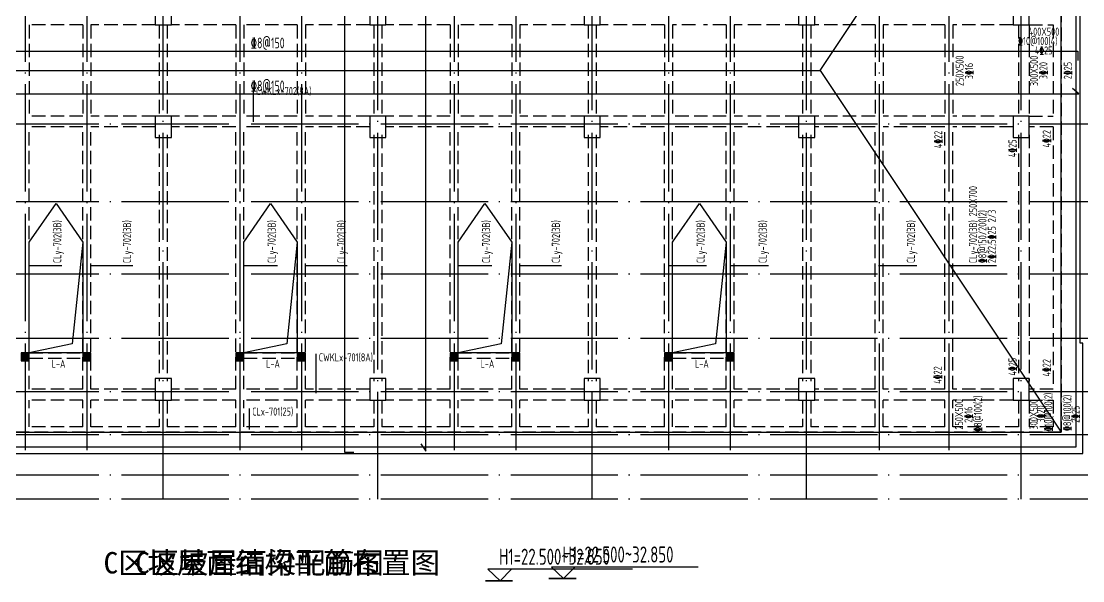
# Model space of a CAD drawing. Header units: millimetres. Extents: x 2998490 to 15040601, y 444546 to 7822218.
# Drawn here: x 14643967 to 14683568, y 7442788 to 7463677 of the extents above; entities that cross this region are included whole.
import ezdxf

# ---------------------------------------------------------------- set-up
doc = ezdxf.new("R2010")
doc.units = ezdxf.units.MM
doc.header["$LTSCALE"] = 2000
doc.linetypes.add('DASH', pattern=[0.35, 0.25, -0.1])
doc.linetypes.add('DOTE', pattern=[2.42, 2, -0.2, 0.02, -0.2])
for name, color, linetype in [('3-AXIS', 3, 'Continuous'), ('3-ban', 84, 'Continuous'), ('3-ban-rein', 1, 'Continuous'), ('3-column-DOWN', 232, 'Continuous'), ('3-dote', 43, 'DOTE'), ('3-liang-rein-X', 54, 'Continuous'), ('3-liang-rein-Y', 130, 'Continuous'), ('3-liang-R截面-X', 50, 'Continuous'), ('3-liang-R截面-Y', 70, 'Continuous'), ('3-liang-s-1', 44, 'Continuous'), ('3-liang-xu', 120, 'DASH')]:
    doc.layers.add(name, color=color, linetype=linetype)
doc.styles.add('TSSD_Rein', font='Tssdeng.shx', dxfattribs={"width": 0.7, "bigfont": 'hztxt.shx'})
doc.styles.add('黑体', font='SIMHEI.TTF')

msp = doc.modelspace()

# ---------------------------------------------------------------- hatches: boundary and pattern name
at = {"layer": '3-ban'}
for points in [[(14643966.9, 7451003), (14644266.9, 7451003), (14644266.9, 7451303), (14643966.9, 7451303)], [(14646266.9, 7451003), (14646566.9, 7451003), (14646566.9, 7451303), (14646266.9, 7451303)], [(14651966.9, 7451003), (14652266.9, 7451003), (14652266.9, 7451303), (14651966.9, 7451303)], [(14654266.9, 7451003), (14654566.9, 7451003), (14654566.9, 7451303), (14654266.9, 7451303)], [(14659966.9, 7451003), (14660266.9, 7451003), (14660266.9, 7451303), (14659966.9, 7451303)], [(14662266.9, 7451003), (14662566.9, 7451003), (14662566.9, 7451303), (14662266.9, 7451303)], [(14667966.9, 7451003), (14668266.9, 7451003), (14668266.9, 7451303), (14667966.9, 7451303)], [(14670266.9, 7451003), (14670566.9, 7451003), (14670566.9, 7451303), (14670266.9, 7451303)]]:
    msp.add_hatch(color=8, dxfattribs=at).paths.add_polyline_path(points)

# ---------------------------------------------------------------- linework, layer by layer
at = {"layer": '3-AXIS', "color": 15, "linetype": 'DOTE'}
for p, q in [((14649266.8, 7445836.7), (14649266.8, 7476351.2)), ((14657266.8, 7445836.7), (14657266.8, 7476351.2)), ((14665266.8, 7445836.7), (14665266.8, 7476351.2)), ((14673266.8, 7445836.7), (14673266.8, 7476351.2)), ((14681266.8, 7445836.7), (14681266.8, 7476351.2)), ((14695266.8, 7459836.7), (14614408.5, 7459836.7)), ((14695266.8, 7456936.7), (14614408.5, 7456936.7)), ((14695266.8, 7454236.7), (14614408.5, 7454236.7)), ((14695266.8, 7451836.7), (14614408.5, 7451836.7)), ((14695266.8, 7449836.7), (14614408.5, 7449836.7)), ((14695266.8, 7448236.7), (14614408.5, 7448236.7)), ((14695266.8, 7446736.7), (14614408.5, 7446736.7)), ((14695266.8, 7445836.7), (14614408.5, 7445836.7))]:
    msp.add_line(p, q, dxfattribs=at)
at = {"layer": '3-ban'}
for points in [[(14643966.9, 7451003), (14644266.9, 7451003), (14644266.9, 7451303), (14643966.9, 7451303)], [(14646266.9, 7451003), (14646566.9, 7451003), (14646566.9, 7451303), (14646266.9, 7451303)], [(14651966.9, 7451003), (14652266.9, 7451003), (14652266.9, 7451303), (14651966.9, 7451303)], [(14654266.9, 7451003), (14654566.9, 7451003), (14654566.9, 7451303), (14654266.9, 7451303)], [(14659966.9, 7451003), (14660266.9, 7451003), (14660266.9, 7451303), (14659966.9, 7451303)], [(14662266.9, 7451003), (14662566.9, 7451003), (14662566.9, 7451303), (14662266.9, 7451303)], [(14667966.9, 7451003), (14668266.9, 7451003), (14668266.9, 7451303), (14667966.9, 7451303)], [(14670266.9, 7451003), (14670566.9, 7451003), (14670566.9, 7451303), (14670266.9, 7451303)]]:
    msp.add_lwpolyline(points, close=True, dxfattribs=at)
msp.add_lwpolyline([(14669216.8, 7443302.2), (14663744.3, 7443302.2), (14664200, 7442870.9), (14663655.1, 7442870.9), (14664663.8, 7442870.9), (14664200, 7442870.9), (14664624, 7443302.2)], dxfattribs=at)
at = {"layer": '3-ban-rein'}
for points in [[(14656375.7, 7447572.5), (14656037.7, 7447572.5), (14656037.7, 7476027.9), (14656383.8, 7476027.9)], [(14658869.9, 7447897), (14659063.3, 7447623.4), (14659063.3, 7476094.4), (14658860.2, 7475865.1)]]:
    msp.add_lwpolyline(points, dxfattribs=at)
at = {"layer": '3-ban-rein', "elevation": 5065}
for points in [[(14618888, 7462217.8), (14618888, 7462555.7), (14683388.4, 7462555.7), (14683388.4, 7462209.7)], [(14619124.8, 7461154.8), (14618851.1, 7460961.4), (14683419.2, 7460961.4), (14683189.9, 7461164.5)]]:
    msp.add_lwpolyline(points, dxfattribs=at)
at = {"layer": '3-column-DOWN'}
for points in [[(14649566.9, 7464336.7), (14648966.9, 7464336.7), (14648966.9, 7463536.7), (14649566.9, 7463536.7)], [(14657566.9, 7464336.7), (14656966.9, 7464336.7), (14656966.9, 7463536.7), (14657566.9, 7463536.7)], [(14665566.9, 7464336.7), (14664966.9, 7464336.7), (14664966.9, 7463536.7), (14665566.9, 7463536.7)], [(14673566.9, 7464336.7), (14672966.9, 7464336.7), (14672966.9, 7463536.7), (14673566.9, 7463536.7)], [(14681566.9, 7464336.7), (14680966.9, 7464336.7), (14680966.9, 7463536.7), (14681566.9, 7463536.7)], [(14649566.9, 7460136.7), (14648966.9, 7460136.7), (14648966.9, 7459336.7), (14649566.9, 7459336.7)], [(14657566.9, 7460136.7), (14656966.9, 7460136.7), (14656966.9, 7459336.7), (14657566.9, 7459336.7)], [(14665566.9, 7460136.7), (14664966.9, 7460136.7), (14664966.9, 7459336.7), (14665566.9, 7459336.7)], [(14673566.9, 7460136.7), (14672966.9, 7460136.7), (14672966.9, 7459336.7), (14673566.9, 7459336.7)], [(14681566.9, 7460136.7), (14680966.9, 7460136.7), (14680966.9, 7459336.7), (14681566.9, 7459336.7)], [(14649566.9, 7450336.7), (14648966.9, 7450336.7), (14648966.9, 7449536.7), (14649566.9, 7449536.7)], [(14657566.9, 7450336.7), (14656966.9, 7450336.7), (14656966.9, 7449536.7), (14657566.9, 7449536.7)], [(14665566.9, 7450336.7), (14664966.9, 7450336.7), (14664966.9, 7449536.7), (14665566.9, 7449536.7)], [(14673566.9, 7450336.7), (14672966.9, 7450336.7), (14672966.9, 7449536.7), (14673566.9, 7449536.7)], [(14681566.9, 7450336.7), (14680966.9, 7450336.7), (14680966.9, 7449536.7), (14681566.9, 7449536.7)]]:
    msp.add_lwpolyline(points, close=True, dxfattribs=at)
at = {"layer": '3-dote'}
for p, q in [((14644116.8, 7475841.9), (14644116.8, 7447660.3)), ((14646416.8, 7475841.9), (14646416.8, 7447660.3)), ((14652116.8, 7475841.9), (14652116.8, 7447660.3)), ((14654416.8, 7475841.9), (14654416.8, 7447660.3)), ((14660116.8, 7475841.9), (14660116.8, 7447660.3)), ((14662416.8, 7475841.9), (14662416.8, 7447660.3)), ((14668116.8, 7475841.9), (14668116.8, 7447660.3)), ((14670416.8, 7475841.9), (14670416.8, 7447660.3)), ((14675966.8, 7475841.9), (14675966.8, 7447660.3)), ((14678566.8, 7475841.9), (14678566.8, 7447660.3))]:
    msp.add_line(p, q, dxfattribs=at)
at = {"layer": '3-liang-R截面-X'}
for p, q in [((14652623.6, 7461200.9), (14652623.6, 7459916.2)), ((14654960.8, 7451260.4), (14654960.8, 7449786.7)), ((14652475.7, 7449223.1), (14652475.7, 7448436.1))]:
    msp.add_line(p, q, dxfattribs=at)
msp.add_lwpolyline([(14666776.2, 7443219.8), (14661376.1, 7443219.8), (14661831.8, 7442788.4), (14661286.8, 7442788.4), (14662295.6, 7442788.4), (14661831.8, 7442788.4), (14662255.7, 7443219.8)], dxfattribs=at)
at = {"layer": '3-liang-R截面-Y'}
for p, q in [((14645477.7, 7454542.3), (14644252.3, 7454542.3)), ((14648127.4, 7454542.3), (14646552.3, 7454542.3)), ((14653527.4, 7454542.3), (14652252.3, 7454542.3)), ((14656127.4, 7454542.3), (14654552.3, 7454542.3)), ((14661527.4, 7454542.3), (14660252.3, 7454542.3)), ((14664127.4, 7454542.3), (14662552.3, 7454542.3)), ((14669527.4, 7454542.3), (14668102.3, 7454542.3)), ((14671842.2, 7454542.3), (14670417.1, 7454542.3)), ((14677372.3, 7454542.3), (14675947.2, 7454542.3)), ((14680345.8, 7454542.3), (14678570.7, 7454542.3))]:
    msp.add_line(p, q, dxfattribs=at)
at = {"layer": '3-liang-s-1'}
for p, q in [((14683316.9, 7447786.7), (14683316.9, 7475886.7)), ((14683466.9, 7451656.7), (14683466.9, 7476136.7)), ((14673766.9, 7461836.7), (14682766.9, 7475336.7)), ((14682766.9, 7448336.7), (14682766.9, 7475336.7)), ((14618716.9, 7461836.7), (14673766.9, 7461836.7)), ((14673766.9, 7461836.7), (14682766.9, 7448336.7)), ((14683566.8, 7451656.7), (14683466.9, 7451656.7)), ((14683566.8, 7447536.7), (14683566.8, 7451656.7)), ((14618866.9, 7448336.7), (14682766.9, 7448336.7)), ((14618866.9, 7447786.7), (14683316.9, 7447786.7)), ((14618716.9, 7447536.7), (14683566.8, 7447536.7))]:
    msp.add_line(p, q, dxfattribs=at)
at = {"layer": '3-liang-s-1', "ltscale": 3}
for points in [[(14645266.9, 7456875.2), (14646266.9, 7455423.9), (14646266.9, 7451303), (14644266.9, 7451303), (14644266.9, 7455423.9)], [(14653266.9, 7456875.2), (14654266.9, 7455423.9), (14654266.9, 7451303), (14652266.9, 7451303), (14652266.9, 7455423.9)], [(14661266.9, 7456875.2), (14662266.9, 7455423.9), (14662266.9, 7451303), (14660266.9, 7451303), (14660266.9, 7455423.9)], [(14669266.9, 7456875.2), (14670266.9, 7455423.9), (14670266.9, 7451303), (14668266.9, 7451303), (14668266.9, 7455423.9)]]:
    msp.add_lwpolyline(points, close=True, dxfattribs=at)
at = {"layer": '3-liang-s-1'}
for points in [[(14646266.9, 7455423.9), (14645870.5, 7451637), (14644266.9, 7451303)], [(14654266.9, 7455423.9), (14653870.5, 7451637), (14652266.9, 7451303)], [(14662266.9, 7455423.9), (14661870.5, 7451637), (14660266.9, 7451303)], [(14670266.9, 7455423.9), (14669870.5, 7451637), (14668266.9, 7451303)]]:
    msp.add_lwpolyline(points, dxfattribs=at)
at = {"layer": '3-liang-xu'}
for p, q in [((14682766.9, 7475336.7), (14682766.9, 7448336.7)), ((14646266.9, 7463536.7), (14644266.9, 7463536.7)), ((14644266.9, 7463536.7), (14644266.9, 7460136.7)), ((14646266.9, 7463536.7), (14646266.9, 7460136.7)), ((14648966.9, 7463536.7), (14646566.9, 7463536.7)), ((14646566.9, 7463536.7), (14646566.9, 7460136.7)), ((14649116.9, 7463536.7), (14649116.9, 7460136.7)), ((14649416.9, 7463536.7), (14649416.9, 7460136.7)), ((14651966.9, 7463536.7), (14649566.9, 7463536.7)), ((14651966.9, 7463536.7), (14651966.9, 7460136.7)), ((14652266.9, 7463536.7), (14652266.9, 7460136.7)), ((14654266.9, 7463536.7), (14652266.9, 7463536.7)), ((14654266.9, 7463536.7), (14654266.9, 7460136.7)), ((14656966.9, 7463536.7), (14654566.9, 7463536.7)), ((14654566.9, 7463536.7), (14654566.9, 7460136.7)), ((14657116.9, 7463536.7), (14657116.9, 7460136.7)), ((14657416.9, 7463536.7), (14657416.9, 7460136.7)), ((14659966.9, 7463536.7), (14657566.9, 7463536.7)), ((14659966.9, 7463536.7), (14659966.9, 7460136.7)), ((14660266.9, 7463536.7), (14660266.9, 7460136.7)), ((14662266.9, 7463536.7), (14660266.9, 7463536.7)), ((14662266.9, 7463536.7), (14662266.9, 7460136.7)), ((14664966.9, 7463536.7), (14662566.9, 7463536.7)), ((14662566.9, 7463536.7), (14662566.9, 7460136.7)), ((14665116.9, 7463536.7), (14665116.9, 7460136.7)), ((14665416.9, 7463536.7), (14665416.9, 7460136.7)), ((14667966.9, 7463536.7), (14665566.9, 7463536.7)), ((14667966.9, 7463536.7), (14667966.9, 7460136.7)), ((14669116.9, 7463536.7), (14668266.9, 7463536.7)), ((14668266.9, 7463536.7), (14668266.9, 7460136.7)), ((14670266.9, 7463536.7), (14669416.9, 7463536.7)), ((14670266.9, 7463536.7), (14670266.9, 7460136.7)), ((14672966.9, 7463536.7), (14670566.9, 7463536.7)), ((14670566.9, 7463536.7), (14670566.9, 7460136.7)), ((14673116.9, 7463536.7), (14673116.9, 7460136.7)), ((14673416.9, 7463536.7), (14673416.9, 7460136.7)), ((14675816.9, 7463536.7), (14673566.9, 7463536.7)), ((14675816.9, 7463536.7), (14675816.9, 7460136.7)), ((14678416.9, 7463536.7), (14676116.9, 7463536.7)), ((14676116.9, 7463536.7), (14676116.9, 7460136.7)), ((14678416.9, 7463536.7), (14678416.9, 7460136.7)), ((14680966.9, 7463536.7), (14678716.9, 7463536.7)), ((14678716.9, 7463536.7), (14678716.9, 7460136.7)), ((14681166.9, 7463536.7), (14681166.9, 7460136.7)), ((14681566.9, 7463536.7), (14681566.9, 7460136.7)), ((14681566.9, 7463536.7), (14682466.8, 7463536.7)), ((14682466.8, 7463536.7), (14682466.8, 7460136.7)), ((14646266.9, 7460136.7), (14644266.9, 7460136.7)), ((14648970.2, 7460136.7), (14646566.9, 7460136.7)), ((14651966.9, 7460136.7), (14649566.9, 7460136.7)), ((14654266.9, 7460136.7), (14652266.9, 7460136.7)), ((14656966.9, 7460136.7), (14654566.9, 7460136.7)), ((14659966.9, 7460136.7), (14657566.9, 7460136.7)), ((14662266.9, 7460136.7), (14660266.9, 7460136.7)), ((14664966.9, 7460136.7), (14662566.9, 7460136.7)), ((14667966.9, 7460136.7), (14665566.9, 7460136.7)), ((14670266.9, 7460136.7), (14668266.9, 7460136.7)), ((14672968.8, 7460136.7), (14670566.9, 7460136.7)), ((14675816.9, 7460136.7), (14673566.9, 7460136.7)), ((14678416.9, 7460136.7), (14676116.9, 7460136.7)), ((14680966.9, 7460136.7), (14678716.9, 7460136.7)), ((14681566.9, 7460136.7), (14682466.8, 7460136.7)), ((14646266.9, 7459736.7), (14644266.9, 7459736.7)), ((14644266.9, 7449936.7), (14644266.9, 7459736.7)), ((14646266.9, 7449936.7), (14646266.9, 7459736.7)), ((14648966.9, 7459736.7), (14646566.9, 7459736.7)), ((14646566.9, 7449936.7), (14646566.9, 7459736.7)), ((14651966.9, 7459736.7), (14649566.9, 7459736.7)), ((14651966.9, 7449936.7), (14651966.9, 7459736.7)), ((14654266.9, 7459736.7), (14652266.9, 7459736.7)), ((14652266.9, 7449936.7), (14652266.9, 7459736.7)), ((14654266.9, 7449936.7), (14654266.9, 7459736.7)), ((14656966.9, 7459736.7), (14654566.9, 7459736.7)), ((14654566.9, 7449936.7), (14654566.9, 7459736.7)), ((14659966.9, 7459736.7), (14657566.9, 7459736.7)), ((14659966.9, 7449936.7), (14659966.9, 7459736.7)), ((14662266.9, 7459736.7), (14660266.9, 7459736.7)), ((14660266.9, 7449936.7), (14660266.9, 7459736.7)), ((14662266.9, 7449936.7), (14662266.9, 7459736.7)), ((14664966.9, 7459736.7), (14662566.9, 7459736.7)), ((14662566.9, 7449936.7), (14662566.9, 7459736.7)), ((14667966.9, 7459736.7), (14665566.9, 7459736.7)), ((14667966.9, 7449936.7), (14667966.9, 7459736.7)), ((14670266.9, 7459736.7), (14668266.9, 7459736.7)), ((14668266.9, 7449936.7), (14668266.9, 7459736.7)), ((14670266.9, 7449936.7), (14670266.9, 7459736.7)), ((14672966.9, 7459736.7), (14670566.9, 7459736.7)), ((14670566.9, 7449936.7), (14670566.9, 7459736.7)), ((14675816.9, 7459736.7), (14673566.9, 7459736.7)), ((14675816.9, 7449936.7), (14675816.9, 7459736.7)), ((14678416.9, 7459736.7), (14676116.9, 7459736.7)), ((14676116.9, 7449936.7), (14676116.9, 7459736.7)), ((14678416.9, 7449936.7), (14678416.9, 7459736.7)), ((14678716.9, 7449936.7), (14678716.9, 7459736.7)), ((14680966.9, 7459736.7), (14678716.9, 7459736.7)), ((14682466.8, 7459736.7), (14681566.9, 7459736.7)), ((14682466.8, 7459736.7), (14682466.8, 7449936.7)), ((14649116.9, 7459436.7), (14649116.9, 7450236.7)), ((14649416.9, 7459436.7), (14649416.9, 7450236.7)), ((14657116.9, 7459436.7), (14657116.9, 7450236.7)), ((14657416.9, 7459436.7), (14657416.9, 7450236.7)), ((14665116.9, 7459436.7), (14665116.9, 7450236.7)), ((14665416.9, 7459436.7), (14665416.9, 7450236.7)), ((14673116.9, 7459436.7), (14673116.9, 7450236.7)), ((14673416.9, 7459436.7), (14673416.9, 7450236.7)), ((14681166.9, 7459436.7), (14681166.9, 7450236.7)), ((14681566.9, 7459436.7), (14681566.9, 7450236.7)), ((14644266.9, 7451303), (14646266.9, 7451303)), ((14652266.9, 7451303), (14654266.9, 7451303)), ((14660266.9, 7451303), (14662266.9, 7451303)), ((14668266.9, 7451303), (14670266.9, 7451303)), ((14644266.9, 7451103), (14646266.9, 7451103)), ((14652266.9, 7451103), (14654266.9, 7451103)), ((14660266.9, 7451103), (14662266.9, 7451103)), ((14668266.9, 7451103), (14670266.9, 7451103)), ((14646266.9, 7449936.7), (14644266.9, 7449936.7)), ((14648966.9, 7449936.7), (14646566.9, 7449936.7)), ((14651966.9, 7449936.7), (14649566.9, 7449936.7)), ((14654266.9, 7449936.7), (14652266.9, 7449936.7)), ((14656966.9, 7449936.7), (14654566.9, 7449936.7)), ((14659966.9, 7449936.7), (14657566.9, 7449936.7)), ((14662266.9, 7449936.7), (14660266.9, 7449936.7)), ((14664966.9, 7449936.7), (14662566.9, 7449936.7)), ((14667966.9, 7449936.7), (14665566.9, 7449936.7)), ((14670266.9, 7449936.7), (14668266.9, 7449936.7)), ((14672966.9, 7449936.7), (14670566.9, 7449936.7)), ((14675816.9, 7449936.7), (14673566.9, 7449936.7)), ((14678416.9, 7449936.7), (14676116.9, 7449936.7)), ((14680966.9, 7449936.7), (14678716.9, 7449936.7)), ((14682466.8, 7449936.7), (14681566.9, 7449936.7)), ((14644266.9, 7448536.7), (14644266.9, 7449536.7)), ((14646266.9, 7449536.7), (14644266.9, 7449536.7)), ((14646266.9, 7448536.7), (14646266.9, 7449536.7)), ((14648966.9, 7449536.7), (14646566.9, 7449536.7)), ((14646566.9, 7448536.7), (14646566.9, 7449536.7)), ((14649116.9, 7449536.7), (14649116.9, 7448536.7)), ((14649416.9, 7449536.7), (14649416.9, 7448536.7)), ((14651966.9, 7449536.7), (14649566.9, 7449536.7)), ((14651966.9, 7448536.7), (14651966.9, 7449536.7)), ((14652266.9, 7448536.7), (14652266.9, 7449536.7)), ((14654266.9, 7449536.7), (14652266.9, 7449536.7)), ((14654266.9, 7448536.7), (14654266.9, 7449536.7)), ((14656966.9, 7449536.7), (14654566.9, 7449536.7)), ((14654566.9, 7448536.7), (14654566.9, 7449536.7)), ((14657116.9, 7449536.7), (14657116.9, 7448536.7)), ((14657416.9, 7449536.7), (14657416.9, 7448536.7)), ((14659966.9, 7449536.7), (14657566.9, 7449536.7)), ((14659966.9, 7448536.7), (14659966.9, 7449536.7)), ((14660266.9, 7448536.7), (14660266.9, 7449536.7)), ((14662266.9, 7449536.7), (14660266.9, 7449536.7)), ((14662266.9, 7448536.7), (14662266.9, 7449536.7)), ((14664966.9, 7449536.7), (14662566.9, 7449536.7)), ((14662566.9, 7448536.7), (14662566.9, 7449536.7)), ((14665116.9, 7449536.7), (14665116.9, 7448536.7)), ((14665416.9, 7449536.7), (14665416.9, 7448536.7)), ((14667966.9, 7449536.7), (14665566.9, 7449536.7)), ((14667966.9, 7448536.7), (14667966.9, 7449536.7)), ((14668266.9, 7448536.7), (14668266.9, 7449536.7)), ((14670266.9, 7449536.7), (14668266.9, 7449536.7)), ((14670266.9, 7448536.7), (14670266.9, 7449536.7)), ((14672966.9, 7449536.7), (14670566.9, 7449536.7)), ((14670566.9, 7448536.7), (14670566.9, 7449536.7)), ((14673116.9, 7449536.7), (14673116.9, 7448536.7)), ((14673416.9, 7449536.7), (14673416.9, 7448536.7)), ((14675816.9, 7449536.7), (14673566.9, 7449536.7)), ((14675816.9, 7448536.7), (14675816.9, 7449536.7)), ((14676116.9, 7448536.7), (14676116.9, 7449536.7)), ((14678416.9, 7449536.7), (14676116.9, 7449536.7)), ((14678416.9, 7448536.7), (14678416.9, 7449536.7)), ((14680966.9, 7449536.7), (14678716.9, 7449536.7)), ((14678716.9, 7448536.7), (14678716.9, 7449536.7)), ((14681166.9, 7449536.7), (14681166.9, 7448536.7)), ((14681566.9, 7449536.7), (14682466.8, 7449536.7)), ((14681566.9, 7449536.7), (14681566.9, 7448536.7)), ((14682466.8, 7449536.7), (14682466.8, 7448536.7)), ((14646266.9, 7448536.7), (14644266.9, 7448536.7)), ((14649116.9, 7448536.7), (14646566.9, 7448536.7)), ((14651966.9, 7448536.7), (14649416.9, 7448536.7)), ((14654266.9, 7448536.7), (14652266.9, 7448536.7)), ((14657116.9, 7448536.7), (14654566.9, 7448536.7)), ((14659966.9, 7448536.7), (14657416.9, 7448536.7)), ((14662266.9, 7448536.7), (14660266.9, 7448536.7)), ((14665116.9, 7448536.7), (14662566.9, 7448536.7)), ((14667966.9, 7448536.7), (14665416.9, 7448536.7)), ((14670266.9, 7448536.7), (14668266.9, 7448536.7)), ((14673116.9, 7448536.7), (14670566.9, 7448536.7)), ((14675816.9, 7448536.7), (14673416.9, 7448536.7)), ((14678416.9, 7448536.7), (14676116.9, 7448536.7)), ((14681166.9, 7448536.7), (14678716.9, 7448536.7)), ((14682466.8, 7448536.7), (14681566.9, 7448536.7)), ((14682766.8, 7448336.7), (14618716.9, 7448336.7))]:
    msp.add_line(p, q, dxfattribs=at)

# ---------------------------------------------------------------- texts
at = {"layer": '3-ban', "style": 'TSSD_Rein', "width": 0.7}
for p in [(14652523.1, 7462665.1), (14652523.1, 7461061.4)]:
    msp.add_text('%%1328@150', height=400, rotation=359.99419, dxfattribs=at).set_placement(p)
at = {"layer": '3-ban', "style": '黑体'}
msp.add_text('C区坡屋面结构平面布置图', height=800, dxfattribs=at).set_placement((14647039.4, 7443061.2))
at = {"layer": '3-ban', "style": 'TSSD_Rein', "width": 0.7}
msp.add_text('H1=22.500~32.850', height=600, dxfattribs=at).set_placement((14664159.5, 7443469.4))
at = {"layer": '3-liang-rein-X', "style": 'TSSD_Rein', "width": 0.7}
for s, p in [('%%13210@100(4)', (14681157.5, 7462786.7)), ('4%%13225', (14681778, 7462436.7))]:
    msp.add_text(s, height=300, dxfattribs=at).set_placement(p)
at = {"layer": '3-liang-rein-Y', "style": 'TSSD_Rein', "width": 0.7}
for s, p in [('3%%13216', (14679474.4, 7461510.9)), ('3%%13220', (14682247, 7461510.9)), ('2%%13225', (14683158.5, 7461510.9)), ('4%%13222', (14678324.4, 7458936.7)), ('4%%13225', (14681097, 7458602.8)), ('4%%13222', (14682370.4, 7458961.2)), ('2%%13222;5%%13225 2/3', (14680322.6, 7454646.5)), ('%%1328@150/200(2)', (14679972.6, 7454646.5)), ('4%%13225', (14681097, 7450446.9)), ('4%%13222', (14682368.9, 7450412.5)), ('4%%13222', (14678305, 7450141.4)), ('%%1328@100(2)', (14679803.2, 7448354.4)), ('%%13210@100(2)', (14682432.5, 7448361)), ('%%1328@100(2)', (14683136.1, 7448381.5)), ('2%%13216', (14679453.2, 7448686.1)), ('3%%13220', (14682154.5, 7448692.7)), ('2%%13225', (14683447.7, 7448682.5))]:
    msp.add_text(s, height=300, rotation=90, dxfattribs=at).set_placement(p)
at = {"layer": '3-liang-R截面-X', "style": 'TSSD_Rein', "width": 0.7}
for s, height, p in [('400X500', 300, (14681548.5, 7463136.7)), ('CWKLx-702(8A)', 300, (14652731.6, 7460921.3)), ('CWKLx-701(8A)', 300, (14655068.8, 7450980.7)), ('L-A', 300, (14645101.2, 7450739.6)), ('L-A', 300, (14653101.2, 7450739.6)), ('L-A', 300, (14661101.2, 7450739.6)), ('L-A', 300, (14669101.2, 7450739.6)), ('CLx-701(25)', 300, (14652583.7, 7448955.4)), ('H1=22.500~32.850', 600, (14661791.3, 7443386.9))]:
    msp.add_text(s, height=height, dxfattribs=at).set_placement(p)
at = {"layer": '3-liang-R截面-X', "style": '黑体'}
msp.add_text('C区坡屋面梁配筋图', height=800, dxfattribs=at).set_placement((14648221.4, 7443061.2))
at = {"layer": '3-liang-R截面-Y', "style": 'TSSD_Rein', "width": 0.7}
for s, p in [('250X500', (14679124.4, 7461255.1)), ('300X500', (14681897, 7461255.1)), ('CLy-702(3B) 250X700', (14679622.7, 7454646.5)), ('CLy-702(3B)', (14645460, 7454646.5)), ('CLy-702(3B)', (14648060, 7454646.5)), ('CLy-702(3B)', (14653460, 7454646.5)), ('CLy-702(3B)', (14656060, 7454646.5)), ('CLy-702(3B)', (14661460, 7454646.5)), ('CLy-702(3B)', (14664060, 7454646.5)), ('CLy-702(3B)', (14669460, 7454646.5)), ('CLy-702(3B)', (14671774.9, 7454646.5)), ('CLy-702(3B)', (14677304.9, 7454646.5)), ('250X500', (14679103.2, 7448430.4)), ('300X500', (14681884.7, 7448437))]:
    msp.add_text(s, height=300, rotation=90, dxfattribs=at).set_placement(p)

doc.saveas('drawing.dxf')
